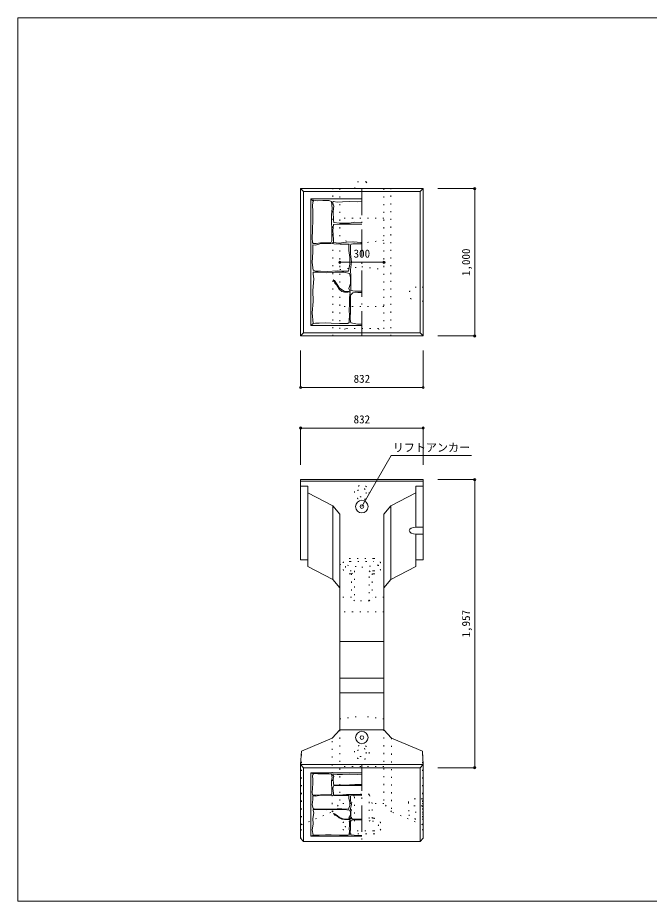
# Model space of a CAD drawing. Units: millimetres, scale not verified. Extents: x 165 to 8745, y 150 to 6150.
# Drawn here: x 165 to 4455, y 150 to 6150 of the extents above; entities that cross this region are included whole.
import ezdxf
from ezdxf.enums import TextEntityAlignment as Align

# ---------------------------------------------------------------- set-up
doc = ezdxf.new("R2010")
doc.units = ezdxf.units.MM
doc.header["$LTSCALE"] = 30
doc.header["$PDMODE"] = 32
doc.header["$PDSIZE"] = 15
doc.linetypes.add('DASHED_DOTTED', pattern=[9.25, 6, -1.5, 0.25, -1.5])
doc.linetypes.add('DOTTED', pattern=[1.75, 0.25, -1.5])
for name, color, linetype, lineweight in [('_0-0_', 7, 'Continuous', 18), ('_0-1_', 7, 'Continuous', 18), ('_0-2_', 4, 'Continuous', 9)]:
    doc.layers.add(name, color=color, linetype=linetype, lineweight=lineweight)
doc.styles.add('ＭＳ ゴシック', font='')
doc.styles.get('ＭＳ ゴシック').set_extended_font_data('MS Gothic')

msp = doc.modelspace()

# ---------------------------------------------------------------- linework, layer by layer
at = {"layer": '_0-0_'}
for p, q in [((8745, 6150), (165, 6150)), ((165, 6150), (165, 150)), ((165, 150), (8745, 150))]:
    msp.add_line(p, q, dxfattribs=at)
at = {"layer": '_0-1_'}
for p, q in [((2086.77, 4989.12), (2106.77, 4969.12)), ((2086.77, 4989.12), (2918.77, 4989.12)), ((2086.77, 3989.12), (2086.77, 4989.12)), ((2898.77, 4969.12), (2918.77, 4989.12)), ((2918.77, 3989.12), (2918.77, 4989.12)), ((2106.77, 4009.12), (2106.77, 4969.12)), ((2898.77, 4969.12), (2106.77, 4969.12)), ((2898.77, 4969.12), (2898.77, 4009.12)), ((2156.77, 4059.12), (2156.77, 4919.12)), ((2171.77, 4904.12), (2156.77, 4919.12)), ((2502.77, 4919.12), (2156.77, 4919.12)), ((2171.77, 4904.12), (2168.16, 4880.14)), ((2168.16, 4880.14), (2169.19, 4830.53)), ((2176.43, 4910.12), (2171.77, 4904.12)), ((2204.34, 4907.02), (2176.43, 4910.12)), ((2238.45, 4909.09), (2204.34, 4907.02)), ((2277.73, 4908.05), (2238.45, 4909.09)), ((2297.37, 4901.85), (2277.73, 4908.05)), ((2300.47, 4855.33), (2297.37, 4901.85)), ((2310.78, 4901.78), (2304.24, 4896.88)), ((2304.24, 4896.88), (2311.71, 4871.05)), ((2311.71, 4871.05), (2307.99, 4836.6)), ((2335.93, 4896.2), (2310.78, 4901.78)), ((2372.24, 4899.92), (2335.93, 4896.2)), ((2419.73, 4900.85), (2372.24, 4899.92)), ((2470.02, 4899.92), (2419.73, 4900.85)), ((2502.77, 4900.91), (2470.02, 4899.92)), ((2169.19, 4830.53), (2170.23, 4785.04)), ((2297.37, 4810.89), (2300.47, 4855.33)), ((2297.37, 4766.44), (2297.37, 4810.89)), ((2307.99, 4836.6), (2308.92, 4773.28)), ((2170.23, 4785.04), (2168.16, 4703.38)), ((2299.43, 4711.65), (2297.37, 4766.44)), ((2309.4, 4745.55), (2306.5, 4705.98)), ((2308.92, 4773.28), (2311.71, 4758.38)), ((2309.4, 4745.55), (2350.9, 4748.45)), ((2311.71, 4758.38), (2351.76, 4753.72)), ((2350.9, 4748.45), (2410.75, 4748.45)), ((2351.76, 4753.72), (2417.87, 4755.58)), ((2410.75, 4748.45), (2462.87, 4747.48)), ((2417.87, 4755.58), (2454.19, 4761.17)), ((2454.19, 4761.17), (2500.75, 4760.24)), ((2462.87, 4747.48), (2502.77, 4748.09)), ((2500.75, 4760.24), (2502.77, 4759.9)), ((2168.16, 4703.38), (2166.09, 4655.83)), ((2299.43, 4635.16), (2299.43, 4711.65)), ((2306.5, 4705.98), (2310.36, 4644.2)), ((2166.09, 4655.83), (2167.12, 4623.79)), ((2167.12, 4623.79), (2172.29, 4615.52)), ((2191.93, 4616.56), (2220.88, 4621.72)), ((2220.88, 4621.72), (2267.39, 4620.69)), ((2267.39, 4620.69), (2291.17, 4621.72)), ((2291.17, 4621.72), (2299.43, 4635.16)), ((2310.36, 4644.2), (2310.36, 4622.97)), ((2310.36, 4622.97), (2345.11, 4619.1)), ((2345.11, 4619.1), (2397.23, 4624.9)), ((2397.23, 4624.9), (2439.7, 4626.83)), ((2439.7, 4626.83), (2502.77, 4624.25)), ((2170.13, 4607.36), (2168.75, 4557.84)), ((2188.01, 4604.61), (2170.13, 4607.36)), ((2172.29, 4615.52), (2191.93, 4616.56)), ((2223.78, 4615.62), (2188.01, 4604.61)), ((2311.82, 4614.24), (2223.78, 4615.62)), ((2354.47, 4611.49), (2311.82, 4614.24)), ((2416.37, 4611.49), (2354.47, 4611.49)), ((2415, 4605.99), (2416.37, 4611.49)), ((2415, 4570.22), (2415, 4605.99)), ((2421.87, 4522.07), (2415, 4570.22)), ((2425.83, 4601.51), (2424.49, 4543.99)), ((2426.84, 4611.43), (2425.83, 4601.51)), ((2440.66, 4615.11), (2426.84, 4611.43)), ((2476.11, 4615.11), (2440.66, 4615.11)), ((2502.77, 4614.12), (2476.11, 4615.11)), ((2168.75, 4557.84), (2164.63, 4487.68)), ((2421.87, 4476.68), (2421.87, 4522.07)), ((2424.49, 4543.99), (2432.52, 4491.82)), ((2164.63, 4487.68), (2171.5, 4435.41)), ((2410.87, 4428.53), (2421.87, 4476.68)), ((2432.52, 4491.82), (2425.83, 4436.97)), ((2170.82, 4422.34), (2205.21, 4422.34)), ((2171.26, 4408.79), (2170.82, 4422.34)), ((2175.39, 4377.78), (2171.26, 4408.79)), ((2171.5, 4435.41), (2186.64, 4428.53)), ((2186.64, 4428.53), (2222.4, 4428.53)), ((2205.21, 4422.34), (2262.3, 4418.21)), ((2222.4, 4428.53), (2269.18, 4427.15)), ((2262.3, 4418.21), (2320.08, 4421.65)), ((2269.18, 4427.15), (2333.83, 4431.28)), ((2320.08, 4421.65), (2379.92, 4420.96)), ((2333.83, 4431.28), (2366.85, 4429.9)), ((2366.85, 4429.9), (2410.87, 4428.53)), ((2379.92, 4420.96), (2419.12, 4413.4)), ((2419.12, 4413.4), (2424.63, 4385.88)), ((2424.63, 4385.88), (2424.63, 4344.61)), ((2425.83, 4436.97), (2427.17, 4391.49)), ((2427.17, 4391.49), (2427.17, 4332.63)), ((2169.19, 4298.18), (2175.39, 4377.78)), ((2317.3, 4365.41), (2307.06, 4370.06)), ((2307.06, 4370.06), (2311.71, 4362.61)), ((2311.71, 4362.61), (2320.1, 4346.78)), ((2334.06, 4339.33), (2317.3, 4365.41)), ((2320.1, 4346.78), (2332.2, 4334.68)), ((2332.2, 4334.68), (2348.03, 4307.67)), ((2351.76, 4312.33), (2334.06, 4339.33)), ((2424.63, 4344.61), (2415, 4311.6)), ((2427.17, 4332.63), (2428.51, 4297.85)), ((2172.29, 4221.69), (2169.19, 4298.18)), ((2348.03, 4307.67), (2367.59, 4289.98)), ((2382.91, 4292.72), (2351.76, 4312.33)), ((2367.59, 4289.98), (2385.28, 4286.25)), ((2423.94, 4290.96), (2382.91, 4292.72)), ((2385.28, 4286.25), (2406.7, 4286.25)), ((2406.7, 4286.25), (2415.08, 4288.12)), ((2415, 4311.6), (2423.94, 4290.96)), ((2415.08, 4288.12), (2422.99, 4282.84)), ((2422.99, 4282.84), (2419.12, 4249.69)), ((2424.49, 4226.28), (2426.5, 4266.42)), ((2426.5, 4266.42), (2440.55, 4281.8)), ((2428.51, 4297.85), (2455.26, 4292.5)), ((2440.55, 4281.8), (2474.66, 4284.47)), ((2455.26, 4292.5), (2500.74, 4292.5)), ((2474.66, 4284.47), (2502.77, 4284.47)), ((2500.74, 4292.5), (2502.77, 4292.38)), ((2164.02, 4145.2), (2172.29, 4221.69)), ((2417.75, 4202.92), (2416.37, 4166.47)), ((2419.12, 4249.69), (2417.75, 4202.92)), ((2425.83, 4163.41), (2424.49, 4226.28)), ((2171.77, 4074.12), (2164.02, 4145.2)), ((2416.37, 4166.47), (2417.75, 4125.88)), ((2423.16, 4100.54), (2425.83, 4163.41)), ((2417.06, 4080.49), (2406.74, 4073.61)), ((2417.75, 4125.88), (2417.06, 4097.68)), ((2417.06, 4097.68), (2417.06, 4080.49)), ((2428.3, 4077.43), (2423.16, 4100.54)), ((2171.77, 4074.12), (2156.77, 4059.12)), ((2156.77, 4059.12), (2502.77, 4059.12)), ((2187.32, 4074.99), (2171.77, 4074.12)), ((2213.46, 4075.67), (2187.32, 4074.99)), ((2256.11, 4078.42), (2213.46, 4075.67)), ((2293.25, 4076.36), (2256.11, 4078.42)), ((2351.03, 4072.92), (2293.25, 4076.36)), ((2406.74, 4073.61), (2351.03, 4072.92)), ((2428.3, 4077.43), (2471.98, 4069.77)), ((2471.98, 4069.77), (2502.77, 4068.76)), ((2086.77, 3989.12), (2106.77, 4009.12)), ((2086.77, 3989.12), (2918.77, 3989.12)), ((2106.77, 4009.12), (2898.77, 4009.12)), ((2898.77, 4009.12), (2918.77, 3989.12)), ((2086.77, 3013.8), (2918.77, 3013.8)), ((2086.77, 3013.8), (2086.77, 2469.08)), ((2918.77, 3003.8), (2086.77, 3003.8)), ((2918.77, 3013.8), (2918.77, 2469.08)), ((2136.77, 2969.08), (2086.77, 2969.08)), ((2136.77, 2969.08), (2136.77, 2424.35)), ((2918.77, 2969.08), (2868.77, 2969.08)), ((2868.77, 2969.08), (2868.77, 2690.91)), ((2136.77, 2924.35), (2306.17, 2834.91)), ((2868.77, 2924.35), (2699.37, 2834.91)), ((2306.17, 2834.91), (2306.17, 2334.91)), ((2352.77, 2779.01), (2306.17, 2834.91)), ((2652.77, 2779.01), (2699.37, 2834.91)), ((2699.37, 2834.91), (2699.37, 2334.91)), ((2352.77, 2779.01), (2352.77, 1313.94)), ((2652.77, 2779.01), (2652.77, 1313.94)), ((2868.77, 2643.47), (2868.77, 2424.35)), ((2918.77, 2690.94), (2871.27, 2690.94)), ((2918.77, 2643.44), (2871.27, 2643.44)), ((2136.77, 2469.08), (2086.77, 2469.08)), ((2918.77, 2469.08), (2868.77, 2469.08)), ((2918.77, 2469.08), (2868.77, 2469.08)), ((2136.77, 2424.35), (2306.17, 2334.91)), ((2699.37, 2334.91), (2868.77, 2424.35)), ((2352.77, 2279.01), (2306.17, 2334.91)), ((2652.77, 2279.01), (2699.37, 2334.91)), ((2652.77, 1914.8), (2352.77, 1914.8)), ((2352.77, 1664.8), (2652.77, 1664.8)), ((2352.77, 1564.8), (2652.77, 1564.8)), ((2301.67, 1258.04), (2352.77, 1313.94)), ((2652.77, 1314.8), (2352.77, 1314.8)), ((2652.77, 1313.94), (2703.87, 1258.04)), ((2091.77, 1168.6), (2301.67, 1258.04)), ((2913.77, 1168.6), (2703.87, 1258.04)), ((2086.77, 1079.16), (2091.77, 1168.6)), ((2918.77, 1079.16), (2913.77, 1168.6)), ((2086.77, 579.16), (2086.77, 1079.16)), ((2086.77, 1079.16), (2106.77, 1056.8)), ((2918.77, 1079.16), (2086.77, 1079.16)), ((2106.77, 1056.8), (2106.77, 556.8)), ((2898.77, 1056.8), (2106.77, 1056.8)), ((2156.77, 591.8), (2156.77, 1021.8)), ((2171.77, 1014.3), (2156.77, 1021.8)), ((2502.77, 1021.8), (2156.77, 1021.8)), ((2898.77, 1056.8), (2918.77, 1079.16)), ((2898.77, 1056.8), (2898.77, 556.8)), ((2918.77, 1079.16), (2918.77, 579.16)), ((2171.77, 1014.3), (2168.16, 1002.31)), ((2168.16, 1002.31), (2169.19, 977.5)), ((2169.19, 977.5), (2170.23, 954.76)), ((2176.43, 1017.29), (2171.77, 1014.3)), ((2204.34, 1015.74), (2176.43, 1017.29)), ((2238.45, 1016.78), (2204.34, 1015.74)), ((2277.73, 1016.26), (2238.45, 1016.78)), ((2297.37, 1013.16), (2277.73, 1016.26)), ((2300.47, 989.9), (2297.37, 1013.16)), ((2297.37, 967.68), (2300.47, 989.9)), ((2297.37, 945.45), (2297.37, 967.68)), ((2310.78, 1013.13), (2304.24, 1010.67)), ((2304.24, 1010.67), (2311.71, 997.76)), ((2311.71, 997.76), (2307.99, 980.53)), ((2307.99, 980.53), (2308.92, 948.87)), ((2335.93, 1010.33), (2310.78, 1013.13)), ((2372.24, 1012.2), (2335.93, 1010.33)), ((2419.73, 1012.66), (2372.24, 1012.2)), ((2470.02, 1012.2), (2419.73, 1012.66)), ((2502.77, 1012.69), (2470.02, 1012.2)), ((2168.16, 913.93), (2166.09, 890.15)), ((2170.23, 954.76), (2168.16, 913.93)), ((2299.43, 918.06), (2297.37, 945.45)), ((2299.43, 879.82), (2299.43, 918.06)), ((2309.4, 935.01), (2306.5, 915.22)), ((2306.5, 915.22), (2310.36, 884.34)), ((2308.92, 948.87), (2311.71, 941.42)), ((2309.4, 935.01), (2350.9, 936.46)), ((2311.71, 941.42), (2351.76, 939.1)), ((2350.9, 936.46), (2410.75, 936.46)), ((2351.76, 939.1), (2417.87, 940.03)), ((2410.75, 936.46), (2462.87, 935.98)), ((2417.87, 940.03), (2454.19, 942.82)), ((2454.19, 942.82), (2500.75, 942.36)), ((2462.87, 935.98), (2502.77, 936.28)), ((2500.75, 942.36), (2502.77, 942.18)), ((2168.75, 841.16), (2164.63, 806.08)), ((2166.09, 890.15), (2167.12, 874.13)), ((2167.12, 874.13), (2172.29, 870)), ((2170.13, 865.92), (2168.75, 841.16)), ((2188.01, 864.54), (2170.13, 865.92)), ((2172.29, 870), (2191.93, 870.51)), ((2223.78, 870.04), (2188.01, 864.54)), ((2191.93, 870.51), (2220.88, 873.1)), ((2220.88, 873.1), (2267.39, 872.58)), ((2311.82, 869.36), (2223.78, 870.04)), ((2267.39, 872.58), (2291.17, 873.1)), ((2291.17, 873.1), (2299.43, 879.82)), ((2310.36, 884.34), (2310.36, 873.72)), ((2310.36, 873.72), (2345.11, 871.79)), ((2354.47, 867.98), (2311.82, 869.36)), ((2345.11, 871.79), (2397.23, 874.68)), ((2416.37, 867.98), (2354.47, 867.98)), ((2397.23, 874.68), (2439.7, 875.65)), ((2415, 865.23), (2416.37, 867.98)), ((2415, 847.35), (2415, 865.23)), ((2421.87, 823.27), (2415, 847.35)), ((2425.83, 862.99), (2424.49, 834.23)), ((2426.84, 867.95), (2425.83, 862.99)), ((2440.66, 869.79), (2426.84, 867.95)), ((2439.7, 875.65), (2502.77, 874.36)), ((2476.11, 869.79), (2440.66, 869.79)), ((2502.77, 869.3), (2476.11, 869.79)), ((2164.63, 806.08), (2171.5, 779.94)), ((2410.87, 776.5), (2421.87, 800.57)), ((2421.87, 800.57), (2421.87, 823.27)), ((2424.49, 834.23), (2432.52, 808.15)), ((2432.52, 808.15), (2425.83, 780.72)), ((2425.83, 780.72), (2427.17, 757.98)), ((2169.19, 711.33), (2175.39, 751.12)), ((2170.82, 773.4), (2205.21, 773.4)), ((2171.26, 766.63), (2170.82, 773.4)), ((2175.39, 751.12), (2171.26, 766.63)), ((2171.5, 779.94), (2186.64, 776.5)), ((2186.64, 776.5), (2222.4, 776.5)), ((2205.21, 773.4), (2262.3, 771.34)), ((2222.4, 776.5), (2269.18, 775.81)), ((2262.3, 771.34), (2320.08, 773.06)), ((2269.18, 775.81), (2333.83, 777.88)), ((2317.3, 744.94), (2307.06, 747.27)), ((2307.06, 747.27), (2311.71, 743.54)), ((2311.71, 743.54), (2320.1, 735.63)), ((2334.06, 731.9), (2317.3, 744.94)), ((2320.08, 773.06), (2379.92, 772.72)), ((2320.1, 735.63), (2332.2, 729.57)), ((2332.2, 729.57), (2348.03, 716.07)), ((2333.83, 777.88), (2366.85, 777.19)), ((2351.76, 718.4), (2334.06, 731.9)), ((2366.85, 777.19), (2410.87, 776.5)), ((2379.92, 772.72), (2419.12, 768.93)), ((2424.63, 734.54), (2415, 718.03)), ((2419.12, 768.93), (2424.63, 755.18)), ((2424.63, 755.18), (2424.63, 734.54)), ((2427.17, 757.98), (2427.17, 728.55)), ((2427.17, 728.55), (2428.51, 711.16)), ((2164.02, 634.84), (2172.29, 673.08)), ((2172.29, 673.08), (2169.19, 711.33)), ((2348.03, 716.07), (2367.59, 707.23)), ((2382.91, 708.59), (2351.76, 718.4)), ((2367.59, 707.23), (2385.28, 705.36)), ((2423.94, 707.72), (2382.91, 708.59)), ((2385.28, 705.36), (2406.7, 705.36)), ((2406.7, 705.36), (2415.08, 706.29)), ((2415, 718.03), (2423.94, 707.72)), ((2415.08, 706.29), (2422.99, 703.66)), ((2417.75, 663.7), (2416.37, 645.47)), ((2419.12, 687.08), (2417.75, 663.7)), ((2422.99, 703.66), (2419.12, 687.08)), ((2424.49, 675.38), (2426.5, 695.44)), ((2425.83, 643.94), (2424.49, 675.38)), ((2426.5, 695.44), (2440.55, 703.13)), ((2428.51, 711.16), (2455.26, 708.49)), ((2440.55, 703.13), (2474.66, 704.47)), ((2455.26, 708.49), (2500.74, 708.49)), ((2474.66, 704.47), (2502.77, 704.47)), ((2500.74, 708.49), (2502.77, 708.42)), ((2171.77, 599.3), (2164.02, 634.84)), ((2213.46, 600.07), (2187.32, 599.73)), ((2256.11, 601.45), (2213.46, 600.07)), ((2293.25, 600.42), (2256.11, 601.45)), ((2351.03, 598.7), (2293.25, 600.42)), ((2417.06, 602.48), (2406.74, 599.04)), ((2416.37, 645.47), (2417.75, 625.18)), ((2417.75, 625.18), (2417.06, 611.08)), ((2417.06, 611.08), (2417.06, 602.48)), ((2423.16, 612.5), (2425.83, 643.94)), ((2428.3, 600.95), (2423.16, 612.5)), ((2428.3, 600.95), (2471.98, 597.12)), ((2086.77, 579.16), (2106.77, 556.8)), ((2898.77, 556.8), (2106.77, 556.8)), ((2171.77, 599.3), (2156.77, 591.8)), ((2156.77, 591.8), (2502.77, 591.8)), ((2187.32, 599.73), (2171.77, 599.3)), ((2406.74, 599.04), (2351.03, 598.7)), ((2471.98, 597.12), (2502.77, 596.62)), ((2898.77, 556.8), (2918.77, 579.16))]:
    msp.add_line(p, q, dxfattribs=at)
at = {"layer": '_0-1_', "linetype": 'DOTTED'}
for p, q in [((2306.17, 3989.12), (2306.17, 4989.12)), ((2352.77, 4989.12), (2352.77, 3989.12)), ((2452.77, 4989.12), (2472.77, 5036.12)), ((2532.77, 5036.12), (2472.77, 5036.12)), ((2532.77, 5036.12), (2552.77, 4989.12)), ((2652.77, 4989.12), (2652.77, 3989.12)), ((2699.37, 3989.12), (2699.37, 4989.12)), ((2652.77, 4789.12), (2352.77, 4789.12)), ((2502.77, 4619.12), (2352.77, 4639.12)), ((2652.77, 4639.12), (2502.77, 4619.12)), ((2352.77, 4439.12), (2502.77, 4459.12)), ((2502.77, 4459.12), (2652.77, 4439.12)), ((2918.77, 4321.05), (2871.27, 4321.05)), ((2918.77, 4226.05), (2871.27, 4226.05)), ((2652.77, 4189.12), (2352.77, 4189.12)), ((2390.27, 4039.12), (2370.27, 3989.12)), ((2615.27, 4039.12), (2390.27, 4039.12)), ((2615.27, 4039.12), (2635.27, 3989.12)), ((2582.77, 2478.34), (2422.77, 2478.34)), ((2352.77, 2438.35), (2502.77, 2418.35)), ((2422.77, 2458.34), (2582.77, 2458.34)), ((2502.77, 2418.35), (2652.77, 2438.35)), ((2422.77, 2393.34), (2452.77, 2393.34)), ((2422.77, 2373.34), (2432.77, 2373.34)), ((2432.77, 2373.34), (2452.77, 2393.34)), ((2432.77, 2373.34), (2432.77, 2214.8)), ((2452.77, 2393.34), (2452.77, 2189.8)), ((2582.77, 2393.34), (2552.77, 2393.34)), ((2552.77, 2393.34), (2572.77, 2373.34)), ((2552.77, 2189.8), (2552.77, 2393.34)), ((2582.77, 2373.34), (2572.77, 2373.34)), ((2572.77, 2373.34), (2572.77, 2214.8)), ((2432.77, 2214.8), (2352.77, 2214.8)), ((2452.77, 2189.8), (2432.77, 2214.8)), ((2552.77, 2189.8), (2452.77, 2189.8)), ((2552.77, 2189.8), (2572.77, 2214.8)), ((2652.77, 2214.8), (2572.77, 2214.8)), ((2652.77, 2114.8), (2352.77, 2114.8)), ((2352.77, 1388.35), (2502.77, 1408.35)), ((2652.77, 1388.35), (2502.77, 1408.35)), ((2352.77, 1313.94), (2352.77, 813.94)), ((2652.77, 1314.8), (2652.77, 813.94)), ((2301.67, 758.04), (2301.67, 1258.04)), ((2703.87, 1258.04), (2703.87, 758.04)), ((2091.77, 668.6), (2091.77, 1168.6)), ((2913.77, 668.6), (2913.77, 1168.6)), ((2652.77, 1064.8), (2352.77, 1064.8)), ((2432.77, 814.8), (2452.77, 877.3)), ((2452.77, 693.8), (2452.77, 877.3)), ((2552.77, 877.3), (2452.77, 877.3)), ((2552.77, 877.3), (2552.77, 693.8)), ((2572.77, 814.8), (2552.77, 877.3)), ((2913.77, 845.74), (2866.27, 845.74)), ((2918.77, 756.3), (2913.77, 845.74)), ((2301.67, 758.04), (2352.77, 813.94)), ((2432.77, 814.8), (2352.77, 814.8)), ((2432.77, 713.8), (2432.77, 814.8)), ((2652.77, 814.8), (2572.77, 814.8)), ((2572.77, 713.8), (2572.77, 814.8)), ((2703.87, 758.04), (2652.77, 813.94)), ((2818.77, 821.99), (2823.77, 732.55)), ((2913.77, 798.24), (2866.27, 798.24)), ((2913.77, 798.24), (2918.77, 708.8)), ((2091.77, 668.6), (2301.67, 758.04)), ((2913.77, 668.6), (2703.87, 758.04)), ((2918.77, 756.3), (2871.27, 756.3)), ((2086.77, 579.16), (2091.77, 668.6)), ((2422.77, 713.8), (2432.77, 713.8)), ((2422.77, 693.8), (2452.77, 693.8)), ((2432.77, 713.8), (2452.77, 693.8)), ((2552.77, 693.8), (2572.77, 713.8)), ((2582.77, 693.8), (2552.77, 693.8)), ((2582.77, 713.8), (2572.77, 713.8)), ((2918.77, 708.8), (2871.27, 708.8)), ((2918.77, 579.16), (2913.77, 668.6)), ((2582.77, 628.8), (2422.77, 628.8)), ((2422.77, 608.8), (2582.77, 608.8))]:
    msp.add_line(p, q, dxfattribs=at)
at = {"layer": '_0-1_', "linetype": 'DASHED_DOTTED'}
for p, q in [((2502.77, 4989.12), (2502.77, 3989.12)), ((2502.77, 1079.16), (2502.77, 556.8))]:
    msp.add_line(p, q, dxfattribs=at)
at = {"layer": '_0-1_', "linetype": 'DOTTED'}
for centre, radius in [((2502.77, 2925.8), 50), ((2502.77, 2925.8), 30), ((2502.77, 1161.8), 50), ((2502.77, 1161.8), 30)]:
    msp.add_circle(centre, radius, dxfattribs=at)
at = {"layer": '_0-1_'}
for centre, radius in [((2502.77, 2830.3), 42.5), ((2502.77, 2830.3), 12.5), ((2502.77, 1262.3), 42.5), ((2502.77, 1262.3), 12.5)]:
    msp.add_circle(centre, radius, dxfattribs=at)
at = {"layer": '_0-1_', "linetype": 'DOTTED'}
for centre, radius, start, end in [((2871.27, 4273.55), 47.5, 90, 270), ((2422.77, 2425.84), 52.5, 90, 270), ((2582.77, 2425.84), 52.5, 270, 90), ((2422.77, 2425.84), 32.5, 90, 270), ((2582.77, 2425.84), 32.5, 270, 90), ((2422.77, 661.3), 52.5, 90, 270), ((2422.77, 661.3), 32.5, 90, 270), ((2582.77, 661.3), 52.5, 270, 90), ((2582.77, 661.3), 32.5, 270, 90)]:
    msp.add_arc(centre, radius, start, end, dxfattribs=at)
at = {"layer": '_0-1_'}
msp.add_ellipse((2871.27, 2667.19), major_axis=(-47.5, 0), ratio=0.5, start_param=4.712389, end_param=7.8539816, dxfattribs=at)
at = {"layer": '_0-1_', "linetype": 'DOTTED'}
for centre in [(2866.27, 821.99), (2871.27, 732.55)]:
    msp.add_ellipse(centre, major_axis=(-47.5, 0), ratio=0.5, start_param=4.712389, end_param=7.8539816, dxfattribs=at)
at = {"layer": '_0-2_'}
for p, q in [((3268.77, 4989.12), (3018.77, 4989.12)), ((3268.77, 3989.12), (3268.77, 4989.12)), ((2352.77, 4489.12), (2652.77, 4489.12)), ((3268.77, 3989.12), (3018.77, 3989.12)), ((2086.77, 3639.12), (2086.77, 3889.12)), ((2918.77, 3639.12), (2918.77, 3889.12)), ((2086.77, 3639.12), (2918.77, 3639.12)), ((2918.77, 3363.8), (2086.77, 3363.8)), ((2086.77, 3363.8), (2086.77, 3113.8)), ((2918.77, 3363.8), (2918.77, 3113.8)), ((3268.77, 3013.8), (3018.77, 3013.8)), ((3268.77, 3013.8), (3268.77, 1056.8)), ((3268.77, 1056.8), (3018.77, 1056.8))]:
    msp.add_line(p, q, dxfattribs=at)
at = {"layer": '_0-2_', "color": 7, "lineweight": 18}
for p, q in [((2502.77, 2830.3), (2702.77, 3176.71)), ((2702.77, 3176.71), (3247.77, 3176.71))]:
    msp.add_line(p, q, dxfattribs=at)
at = {"layer": '_0-2_'}
for p in [(3268.77, 4989.12), (2352.77, 4489.12), (2652.77, 4489.12), (3268.77, 3989.12), (2086.77, 3639.12), (2918.77, 3639.12), (2086.77, 3363.8), (2918.77, 3363.8), (3268.77, 3013.8), (3268.77, 1056.8)]:
    msp.add_point(p, dxfattribs=at)

# ---------------------------------------------------------------- texts
at = {"layer": '_0-2_', "style": 'ＭＳ ゴシック'}
for s, p in [('300', (2446.52, 4504.12)), ('832', (2446.52, 3654.12)), ('832', (2446.52, 3378.8)), ('リフトアンカー', (2712.77, 3186.71))]:
    msp.add_text(s, height=54.99, dxfattribs=at).set_placement(p, align=Align.BOTTOM_LEFT)
for s, p in [('1,000', (3253.77, 4395.37)), ('1,957', (3253.77, 1941.55))]:
    msp.add_text(s, height=54.99, rotation=90, dxfattribs=at).set_placement(p, align=Align.BOTTOM_LEFT)

doc.saveas('drawing.dxf')
